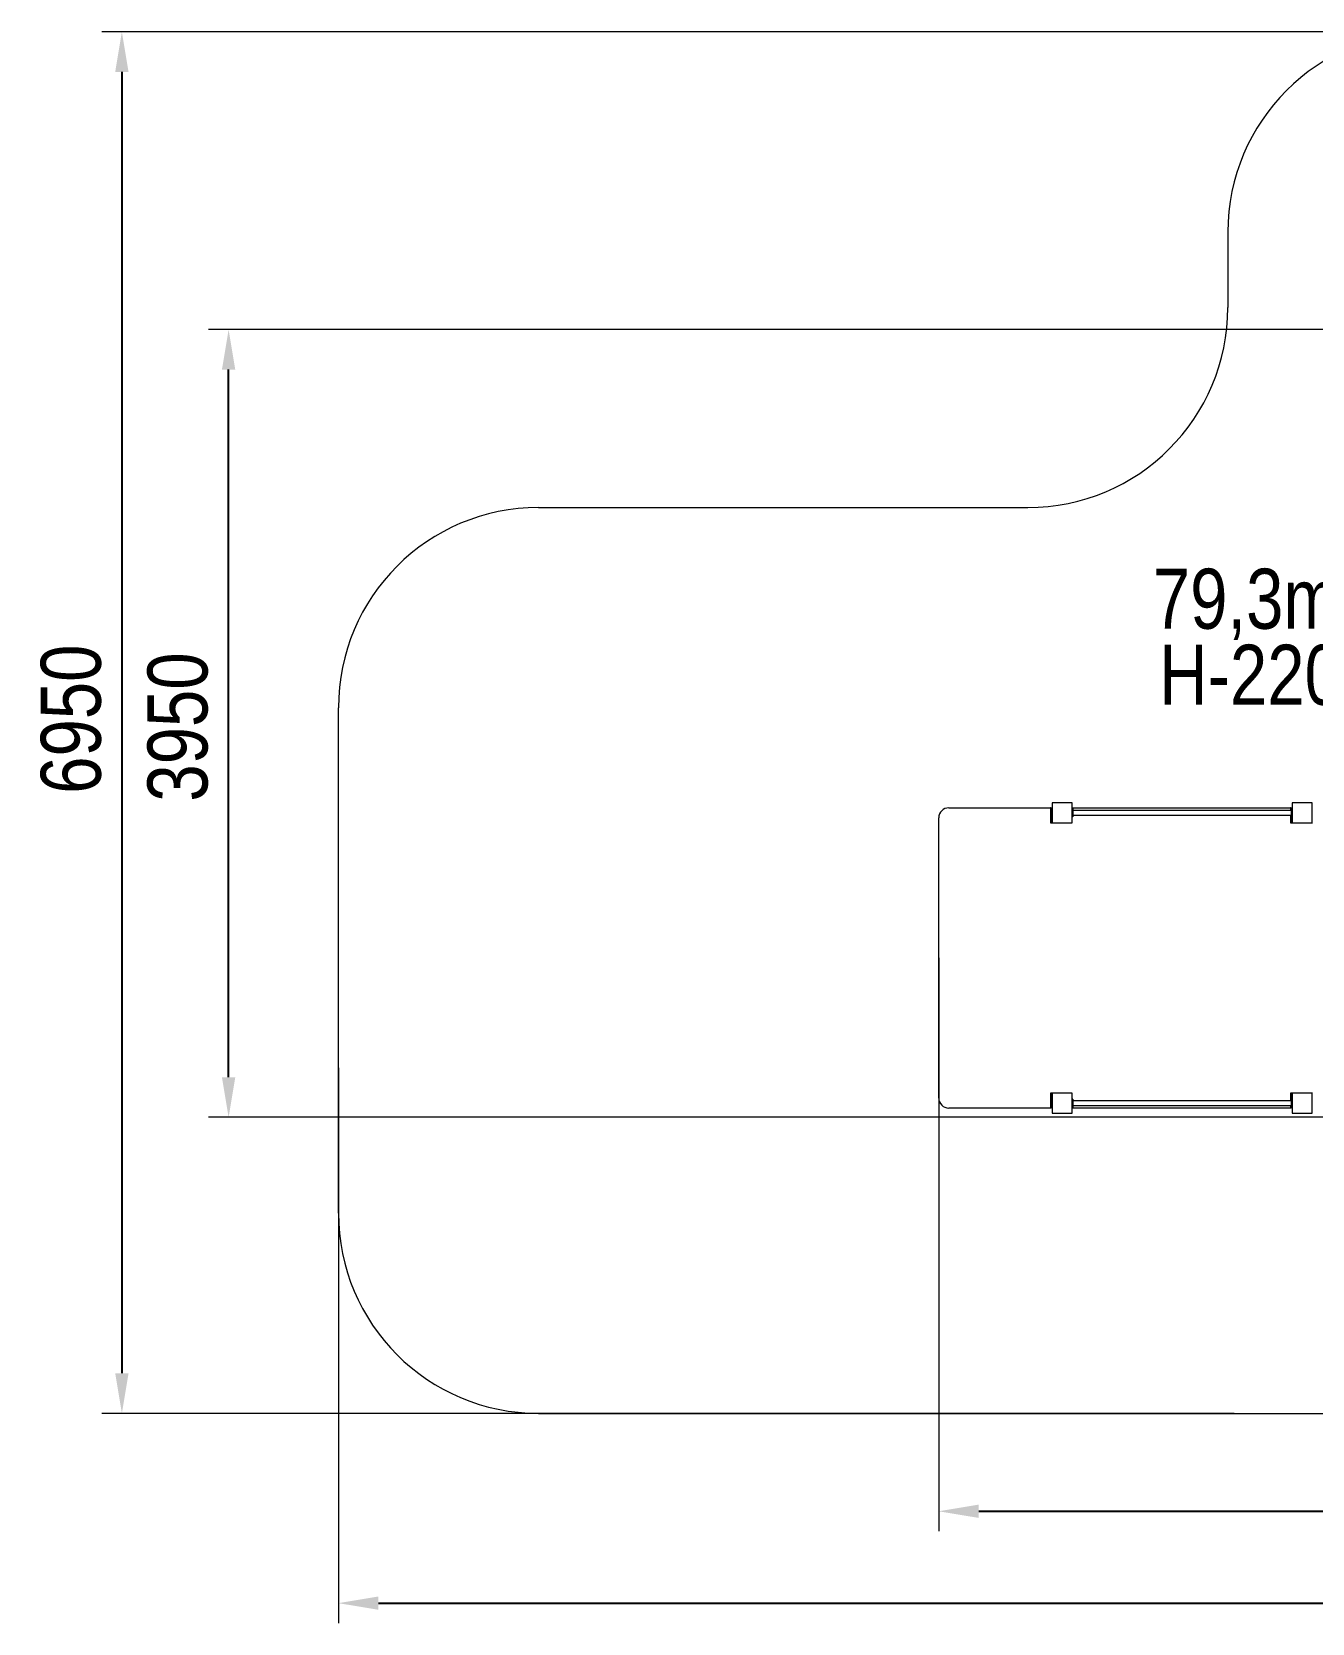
# Model space of a CAD drawing. Header units: millimetres. Extents: x -8637 to 7827, y -4015 to 3935.
# Drawn here: x -8637 to -2239, y -4015 to 3935 of the extents above; entities that cross this region are included whole.
import ezdxf

# ---------------------------------------------------------------- set-up
doc = ezdxf.new("R2010")
doc.units = ezdxf.units.MM
for name, color, linetype in [('DIKOM_ЗОНА', 80, 'Continuous'), ('DIKOM_ОБЪЕКТ', 7, 'Continuous'), ('DIKOM_РАЗМЕР_ЗОНА', 7, 'Continuous'), ('DIKOM_РАЗМЕР_ОБЪЕКТА', 7, 'Continuous')]:
    doc.layers.add(name, color=color, linetype=linetype)
doc.styles.add('style1', font='arial.ttf', dxfattribs={"width": 0.8})
doc.dimstyles.new('1-50', dxfattribs={"dimtxt": 300, "dimasz": 200, "dimexe": 100, "dimexo": 0, "dimgap": 100, "dimtad": 1, "dimdec": 0, "dimtxsty": 'style1', "dimcen": 0, "dimclrd": 7, "dimclre": 7, "dimadec": 1, "dimazin": 2, "dimtfac": 1, "dimtdec": 0, "dimtmove": 0, "dimatfit": 3, "dimfxl": 0, "dimlwd": 25, "dimlwe": 18, "dimarcsym": 0})

# ---------------------------------------------------------------- blocks, each defined once
blk = doc.blocks.new('*D0')
at = {"layer": 'Defpoints', "color": 0, "transparency": 16777216}
for p in [(4826.6, 758.5), (-4105, -691.5), (4826.6, -3455.7)]:
    blk.add_point(p, dxfattribs=at)
at = {"layer": 'DIKOM_РАЗМЕР_ОБЪЕКТА', "color": 7, "lineweight": 18, "transparency": 16777216}
for p, q in [((4826.6, 758.5), (4826.6, -3555.7)), ((-4105, -691.5), (-4105, -3555.7))]:
    blk.add_line(p, q, dxfattribs=at)
at = {"layer": 'DIKOM_РАЗМЕР_ОБЪЕКТА', "color": 7, "lineweight": 25, "transparency": 16777216}
blk.add_line((-3905, -3455.7), (4626.6, -3455.7), dxfattribs=at)
at = {"layer": 'DIKOM_РАЗМЕР_ОБЪЕКТА', "color": 7, "transparency": 16777216}
for points in [[(-3905, -3422.4), (-3905, -3489), (-4105, -3455.7)], [(4626.6, -3422.4), (4626.6, -3489), (4826.6, -3455.7)]]:
    blk.add_solid(points, dxfattribs=at)
at = {"layer": 'DIKOM_РАЗМЕР_ОБЪЕКТА', "color": 0, "transparency": 16777216, "insert": (228.5, -3202.5), "char_height": 300, "attachment_point": 5, "style": 'style1'}
blk.add_mtext('8950', dxfattribs=at)
blk = doc.blocks.new('*D1')
at = {"layer": 'Defpoints', "color": 0, "transparency": 16777216}
for p in [(-7653.7, 2447.6), (-714.2, 2447.6), (-1013.4, -1487.5)]:
    blk.add_point(p, dxfattribs=at)
at = {"layer": 'DIKOM_РАЗМЕР_ОБЪЕКТА', "color": 7, "lineweight": 18, "transparency": 16777216}
for p, q in [((-714.2, 2447.6), (-7753.7, 2447.6)), ((-1013.4, -1487.5), (-7753.7, -1487.5))]:
    blk.add_line(p, q, dxfattribs=at)
at = {"layer": 'DIKOM_РАЗМЕР_ОБЪЕКТА', "color": 7, "lineweight": 25, "transparency": 16777216}
blk.add_line((-7653.7, -1287.5), (-7653.7, 2247.6), dxfattribs=at)
at = {"layer": 'DIKOM_РАЗМЕР_ОБЪЕКТА', "color": 7, "transparency": 16777216}
for points in [[(-7687.1, 2247.6), (-7620.4, 2247.6), (-7653.7, 2447.6)], [(-7687.1, -1287.5), (-7620.4, -1287.5), (-7653.7, -1487.5)]]:
    blk.add_solid(points, dxfattribs=at)
at = {"layer": 'DIKOM_РАЗМЕР_ОБЪЕКТА', "color": 0, "transparency": 16777216, "insert": (-7907, 462.3), "char_height": 300, "attachment_point": 5, "rotation": 90, "style": 'style1'}
blk.add_mtext('3950', dxfattribs=at)
blk = doc.blocks.new('*D3')
at = {"layer": 'Defpoints', "color": 0, "transparency": 16777216}
for p in [(7826.6, 55.5), (-7105, -1241.1), (7826.6, -3914.7)]:
    blk.add_point(p, dxfattribs=at)
at = {"layer": 'DIKOM_РАЗМЕР_ЗОНА', "color": 7, "lineweight": 18, "transparency": 16777216}
for p, q in [((7826.6, 55.5), (7826.6, -4014.7)), ((-7105, -1241.1), (-7105, -4014.7))]:
    blk.add_line(p, q, dxfattribs=at)
at = {"layer": 'DIKOM_РАЗМЕР_ЗОНА', "color": 7, "lineweight": 25, "transparency": 16777216}
blk.add_line((-6905, -3914.7), (7626.6, -3914.7), dxfattribs=at)
at = {"layer": 'DIKOM_РАЗМЕР_ЗОНА', "color": 7, "transparency": 16777216}
for points in [[(-6905, -3881.4), (-6905, -3948), (-7105, -3914.7)], [(7626.6, -3881.4), (7626.6, -3948), (7826.6, -3914.7)]]:
    blk.add_solid(points, dxfattribs=at)
at = {"layer": 'DIKOM_РАЗМЕР_ЗОНА', "color": 0, "transparency": 16777216, "insert": (157.1, -3661.5), "char_height": 300, "attachment_point": 5, "style": 'style1'}
blk.add_mtext('14950', dxfattribs=at)
blk = doc.blocks.new('*D2')
at = {"layer": 'Defpoints', "color": 0, "transparency": 16777216}
for p in [(-587, 3935.1), (-8187, -2966.5), (-2628.5, -2966.5)]:
    blk.add_point(p, dxfattribs=at)
at = {"layer": 'DIKOM_РАЗМЕР_ЗОНА', "color": 7, "lineweight": 18, "transparency": 16777216}
for p, q in [((-587, 3935.1), (-8287, 3935.1)), ((-2628.5, -2966.5), (-8287, -2966.5))]:
    blk.add_line(p, q, dxfattribs=at)
at = {"layer": 'DIKOM_РАЗМЕР_ЗОНА', "color": 7, "lineweight": 25, "transparency": 16777216}
blk.add_line((-8187, 3735.1), (-8187, -2766.5), dxfattribs=at)
at = {"layer": 'DIKOM_РАЗМЕР_ЗОНА', "color": 7, "transparency": 16777216}
for points in [[(-8220.3, 3735.1), (-8153.7, 3735.1), (-8187, 3935.1)], [(-8220.3, -2766.5), (-8153.7, -2766.5), (-8187, -2966.5)]]:
    blk.add_solid(points, dxfattribs=at)
at = {"layer": 'DIKOM_РАЗМЕР_ЗОНА', "color": 0, "transparency": 16777216, "insert": (-8440.2, 501.3), "char_height": 300, "attachment_point": 5, "rotation": 90, "style": 'style1'}
blk.add_mtext('6950', dxfattribs=at)

msp = doc.modelspace()

# ---------------------------------------------------------------- linework, layer by layer
at = {"layer": 'DIKOM_ЗОНА', "color": 3, "lineweight": 15}
for p, q in [((-2660.2, 2935.1), (-2660.2, 2558.5)), ((-6105, 1558.5), (-3660.2, 1558.5)), ((-7105, -1966.5), (-7105, 558.5)), ((-6105, -2966.5), (2381.8, -2966.5))]:
    msp.add_line(p, q, dxfattribs=at)
for centre, start, end in [((-1660.2, 2935.1), 90, 180), ((-3660.2, 2558.5), 270, 0), ((-6105, 558.5), 90, 180), ((-6105, -1966.5), 180, 270)]:
    msp.add_arc(centre, 1000, start, end, dxfattribs=at)
at = {"layer": 'DIKOM_ОБЪЕКТ', "color": 7, "linetype": 'Continuous', "lineweight": 15}
for p, q in [((-3539.2, 83.5), (-3539.2, -16.5)), ((-3439.2, 83.5), (-3539.2, 83.5)), ((-3439.2, -16.5), (-3439.2, 83.5)), ((-2239.2, 83.5), (-2339.2, 83.5)), ((-2339.2, 83.5), (-2339.2, -16.5)), ((-2239.2, -16.5), (-2239.2, 83.5)), ((-4105, -1391.5), (-4105, 8.5)), ((-4055.6, 58.5), (-3546.9, 58.5)), ((-3546.9, 58.5), (-3546.9, -16.5)), ((-3544.1, 58.5), (-3546.9, 58.5)), ((-3544.1, 58.5), (-3544.1, -16.5)), ((-3435.2, 53.5), (-3439.2, 53.5)), ((-3439.2, 53.5), (-3439.2, 48.5)), ((-3435.2, 48.5), (-3439.2, 48.5)), ((-3439.2, 48.5), (-3439.2, 18.5)), ((-3435.2, 18.5), (-3439.2, 18.5)), ((-3439.2, 18.5), (-3439.2, 13.5)), ((-3435.2, 13.5), (-3439.2, 13.5)), ((-3438.3, 53.5), (-3438.3, 58.5)), ((-3438.3, 58.5), (-2346.9, 58.5)), ((-3438.3, -16.5), (-3438.3, 13.5)), ((-3435.2, 53.5), (-3435.2, 48.5)), ((-3435.2, 48.5), (-3435.2, 18.5)), ((-3435.2, 47), (-2343.2, 47)), ((-2343.2, 20), (-3435.2, 20)), ((-3435.2, 18.5), (-3435.2, 13.5)), ((-2346.9, 58.5), (-2346.9, 47)), ((-2344.1, 58.5), (-2346.9, 58.5)), ((-2346.9, 20), (-2346.9, -16.5)), ((-2344.1, 58.5), (-2344.1, 47)), ((-2344.1, 20), (-2344.1, -16.5)), ((-2343.2, 53.5), (-2339.2, 53.5)), ((-2343.2, 48.5), (-2343.2, 53.5)), ((-2343.2, 48.5), (-2339.2, 48.5)), ((-2343.2, 18.5), (-2343.2, 48.5)), ((-2343.2, 13.5), (-2343.2, 18.5)), ((-2343.2, 18.5), (-2339.2, 18.5)), ((-2343.2, 13.5), (-2339.2, 13.5)), ((-3546.9, -16.5), (-3539.2, -16.5)), ((-3539.2, -16.5), (-3439.2, -16.5)), ((-3439.2, -16.5), (-3438.3, -16.5)), ((-2346.9, -16.5), (-2339.2, -16.5)), ((-2339.2, -16.5), (-2239.2, -16.5)), ((-2239.2, -16.5), (-2238.3, -16.5)), ((-3539.2, -1366.5), (-3546.9, -1366.5)), ((-3546.9, -1366.5), (-3546.9, -1441.5)), ((-3544.1, -1366.5), (-3544.1, -1441.5)), ((-3439.2, -1366.5), (-3539.2, -1366.5)), ((-3539.2, -1366.5), (-3539.2, -1466.5)), ((-3439.2, -1466.5), (-3439.2, -1366.5)), ((-3438.3, -1366.5), (-3439.2, -1366.5)), ((-3435.2, -1396.5), (-3439.2, -1396.5)), ((-3439.2, -1396.5), (-3439.2, -1401.5)), ((-3435.2, -1401.5), (-3439.2, -1401.5)), ((-3439.2, -1401.5), (-3439.2, -1431.5)), ((-3438.3, -1396.5), (-3438.3, -1366.5)), ((-3435.2, -1396.5), (-3435.2, -1401.5)), ((-3435.2, -1401.5), (-3435.2, -1431.5)), ((-3435.2, -1403), (-2343.2, -1403)), ((-2343.2, -1430), (-3435.2, -1430)), ((-2339.2, -1366.5), (-2346.9, -1366.5)), ((-2346.9, -1366.5), (-2346.9, -1403)), ((-2346.9, -1430), (-2346.9, -1441.5)), ((-2344.1, -1366.5), (-2344.1, -1403)), ((-2344.1, -1430), (-2344.1, -1441.5)), ((-2343.2, -1396.5), (-2339.2, -1396.5)), ((-2343.2, -1401.5), (-2343.2, -1396.5)), ((-2343.2, -1401.5), (-2339.2, -1401.5)), ((-2343.2, -1431.5), (-2343.2, -1401.5)), ((-2339.2, -1366.5), (-2339.2, -1466.5)), ((-2239.2, -1366.5), (-2339.2, -1366.5)), ((-2239.2, -1466.5), (-2239.2, -1366.5)), ((-2238.3, -1366.5), (-2239.2, -1366.5)), ((-3546.9, -1441.5), (-4055.6, -1441.5)), ((-3544.1, -1441.5), (-3546.9, -1441.5)), ((-3539.2, -1466.5), (-3439.2, -1466.5)), ((-3435.2, -1431.5), (-3439.2, -1431.5)), ((-3439.2, -1431.5), (-3439.2, -1436.5)), ((-3435.2, -1436.5), (-3439.2, -1436.5)), ((-3438.3, -1441.5), (-3438.3, -1436.5)), ((-2346.9, -1441.5), (-3438.3, -1441.5)), ((-3435.2, -1431.5), (-3435.2, -1436.5)), ((-2344.1, -1441.5), (-2346.9, -1441.5)), ((-2343.2, -1431.5), (-2339.2, -1431.5)), ((-2343.2, -1436.5), (-2343.2, -1431.5)), ((-2343.2, -1436.5), (-2339.2, -1436.5)), ((-2339.2, -1466.5), (-2239.2, -1466.5))]:
    msp.add_line(p, q, dxfattribs=at)
for centre, start, end in [((-4055.2, 8.8), 90.40167, 180.39671), ((-4055.2, -1391.8), 179.60329, 269.59833)]:
    msp.add_arc(centre, 49.7, start, end, dxfattribs=at)

# ---------------------------------------------------------------- texts
at = {"layer": 'DIKOM_РАЗМЕР_ОБЪЕКТА', "char_height": 300, "width": 5885.531, "attachment_point": 1, "style": 'style1'}
for s, insert in [('79,3m²', (-3035.3, 1253.1)), ('H-2200', (-3003.7, 873.4))]:
    msp.add_mtext(s, dxfattribs=dict(at, insert=insert))

# ---------------------------------------------------------------- dimensions: what is measured, and where the dimension line sits
at = {"layer": 'DIKOM_РАЗМЕР_ЗОНА'}
dim = msp.add_linear_dim(base=(-8187, -2966.5), p1=(-587, 3935.1), p2=(-2628.5, -2966.5), angle=90, text='6950', dimstyle='1-50', override={"dimscale": 1, "dimtix": 0, "dimtofl": 1, "dimtmove": 0, "dimatfit": 3}, dxfattribs=at)
dim.commit()
dim.dimension.update_dxf_attribs({"geometry": '*D2', "text_midpoint": (-8187, 501.3), "dimtype": 160})
dim = msp.add_linear_dim(base=(7826.6, -3914.7), p1=(-7105, -1241.1), p2=(7826.6, 55.5), text='14950', dimstyle='1-50', override={"dimscale": 1, "dimtix": 0, "dimtofl": 1, "dimtmove": 0, "dimatfit": 3}, dxfattribs=at)
dim.commit()
dim.dimension.update_dxf_attribs({"geometry": '*D3', "text_midpoint": (157.1, -3914.7), "dimtype": 160})
at = {"layer": 'DIKOM_РАЗМЕР_ОБЪЕКТА'}
dim = msp.add_linear_dim(base=(-7653.7, 2447.6), p1=(-1013.4, -1487.5), p2=(-714.2, 2447.6), angle=90, text='3950', dimstyle='1-50', override={"dimscale": 1, "dimtix": 0, "dimtofl": 1, "dimtmove": 0, "dimatfit": 3}, dxfattribs=at)
dim.commit()
dim.dimension.update_dxf_attribs({"geometry": '*D1', "text_midpoint": (-7653.7, 462.3), "dimtype": 160})
dim = msp.add_linear_dim(base=(4826.6, -3455.7), p1=(-4105, -691.5), p2=(4826.6, 758.5), text='8950', dimstyle='1-50', override={"dimscale": 1, "dimtix": 0, "dimtofl": 1, "dimtmove": 0, "dimatfit": 3}, dxfattribs=at)
dim.commit()
dim.dimension.update_dxf_attribs({"geometry": '*D0', "text_midpoint": (228.5, -3455.7), "dimtype": 160})

doc.saveas('drawing.dxf')
